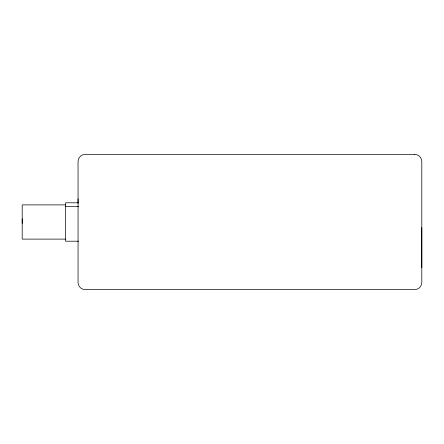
<?xml version="1.0" encoding="UTF-8"?>
<svg xmlns="http://www.w3.org/2000/svg" width="444" height="444" viewBox="0 0 444 444"><rect width="100%" height="100%" fill="white"/><g stroke="black" fill="none" stroke-linecap="round" stroke-linejoin="round"><path stroke-width="0.67" d="M78.05 203.202L78.05 198.879M421.8 267.649L421.8 227.528M22.2 223.338L22.206 218.864M78.632 202.791L65.601 202.791L65.601 241.209L78.632 241.209M65.601 204.889L22.206 204.889L22.2 239.111L65.601 239.111M65.601 206.349L78.632 206.349M414.685 154.412L85.165 154.412A7.115 7.115 0 0 0 78.05 161.527L78.05 282.478A7.115 7.115 0 0 0 85.165 289.588L414.685 289.588A7.115 7.115 0 0 0 421.8 282.478L421.8 161.527A7.115 7.115 0 0 0 414.685 154.412"/></g></svg>
